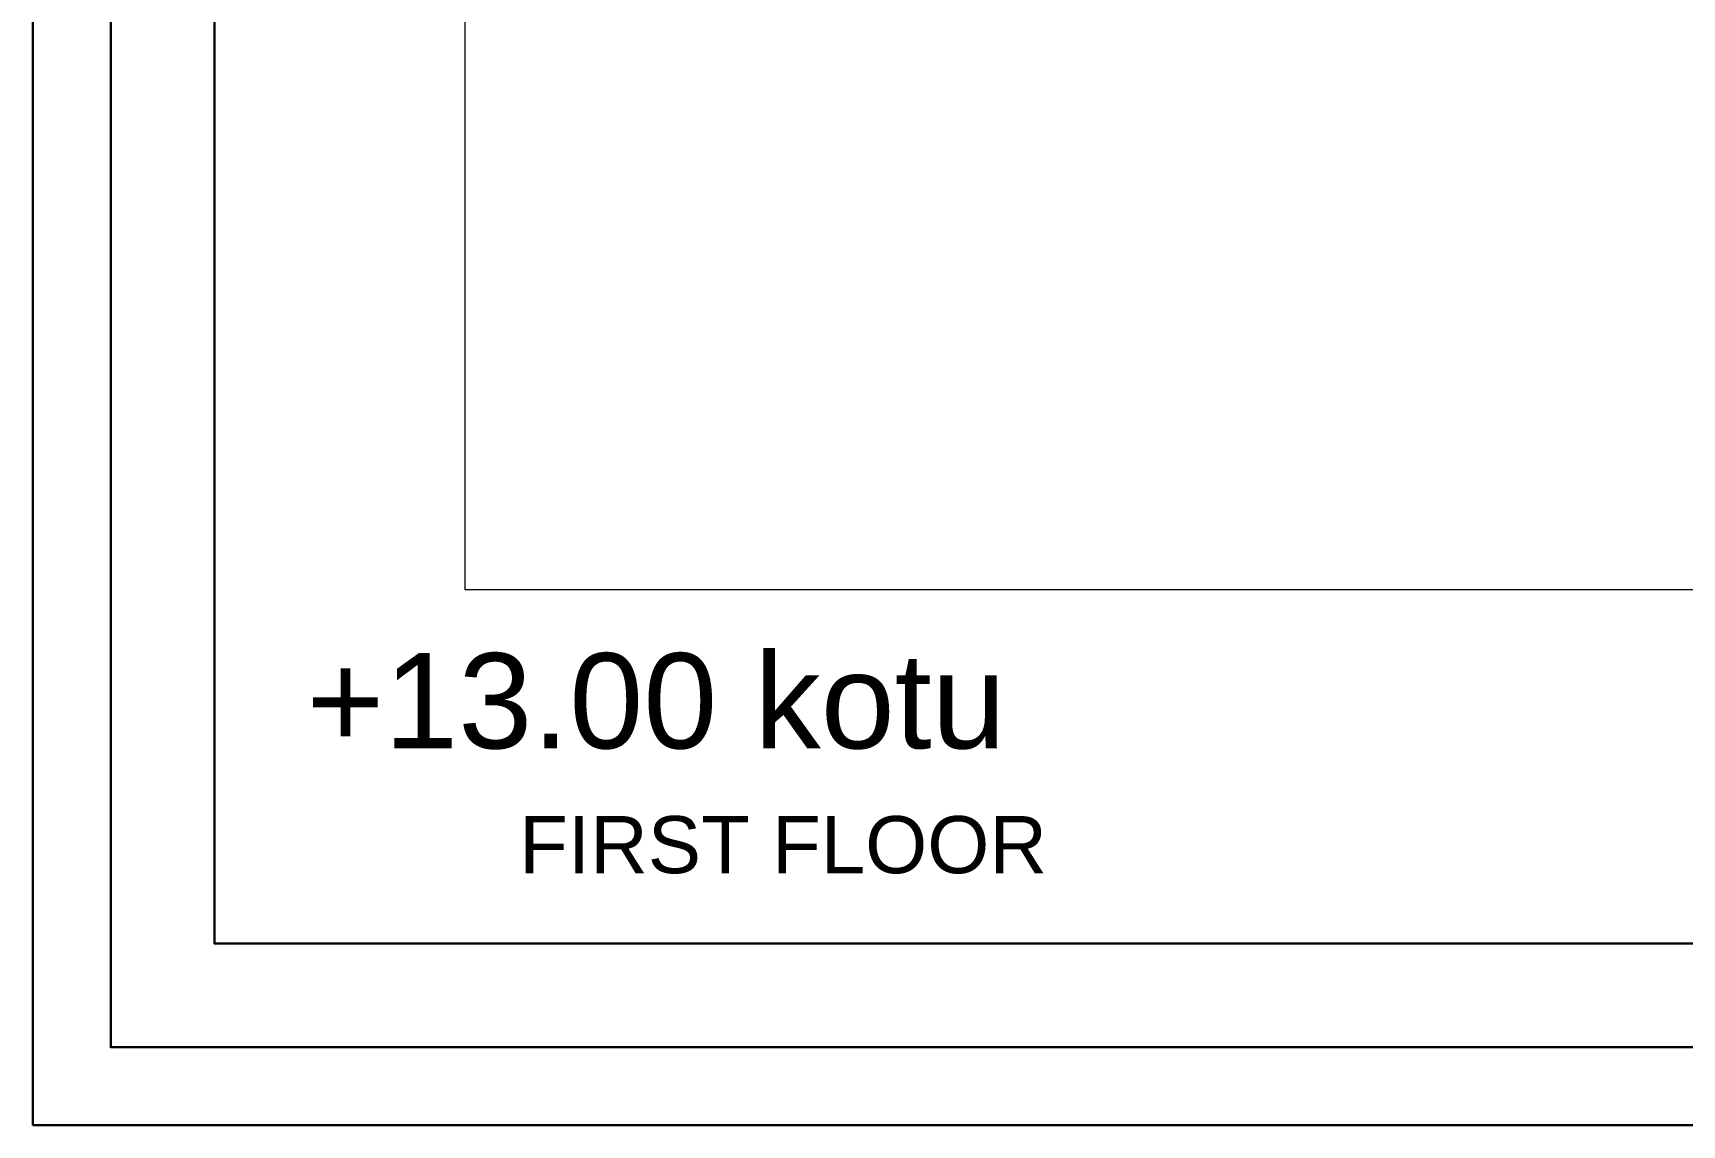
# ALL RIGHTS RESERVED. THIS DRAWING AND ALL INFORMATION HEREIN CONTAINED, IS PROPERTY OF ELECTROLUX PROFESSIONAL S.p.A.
# Model space of a CAD drawing. Header units: millimetres. Extents: x 8159 to 14952, y 6817 to 11888.
# Drawn here: x 8159 to 9025, y 6817 to 7390 of the extents above; entities that cross this region are included whole.
import ezdxf

# ---------------------------------------------------------------- set-up
doc = ezdxf.new("R2010")
doc.units = ezdxf.units.MM
doc.header["$LTSCALE"] = 5
doc.layers.add('anted', color=10, linetype='Continuous', lineweight=0)
doc.layers.add('YAZI', color=250, linetype='Continuous', lineweight=30)

msp = doc.modelspace()

# ---------------------------------------------------------------- linework, layer by layer
at = {"layer": 'anted', "ltscale": 3, "extrusion": (0, 0.010673, 0.999943), "elevation": 217.92}
msp.add_lwpolyline([(11856.76, 9414.68), (11856.76, 7096.25), (8385.9, 7096.25), (8385.9, 9414.68)], close=True, dxfattribs=at)
msp.add_lwpolyline([(11856.76, 9414.68), (11856.76, 7096.25), (8385.9, 7096.25), (8385.9, 9414.68)], close=True, dxfattribs=at)
msp.add_lwpolyline([(11856.76, 9414.68), (11856.76, 7096.25), (8385.9, 7096.25), (8385.9, 9414.68)], close=True, dxfattribs=at)
msp.add_lwpolyline([(11856.76, 9414.68), (11856.76, 7096.25), (8385.9, 7096.25), (8385.9, 9414.68)], close=True, dxfattribs=at)
at = {"layer": 'YAZI', "linetype": 'Continuous', "ltscale": 10, "extrusion": (0, 0.010673, 0.999943)}
msp.add_line((8254.37, 6912.49, 166.74), (8254.37, 9567.91, 138.4), dxfattribs=at)
at = {"layer": 'YAZI', "linetype": 'Continuous', "ltscale": 10, "extrusion": (0, 0.010673, 0.999943), "elevation": 240.51}
for points in [[(8159.11, 9661.15), (12372.47, 9661.15), (12372.47, 6815.05), (8159.11, 6815.05)], [(8159.11, 9661.15), (12372.47, 9661.15), (12372.47, 6815.05), (8159.11, 6815.05)], [(8159.11, 9661.15), (12372.47, 9661.15), (12372.47, 6815.05), (8159.11, 6815.05)], [(8159.11, 9661.15), (12372.47, 9661.15), (12372.47, 6815.05), (8159.11, 6815.05)], [(8199.97, 9620.29), (12331.6, 9620.29), (12331.6, 6855.91), (8199.97, 6855.91)], [(8254.37, 9565.89), (12277.2, 9565.89), (12277.2, 6910.31), (8254.37, 6910.31)]]:
    msp.add_lwpolyline(points, close=True, dxfattribs=at)

# ---------------------------------------------------------------- texts
at = {"extrusion": (0, 0.010673, 0.999943), "attachment_point": 3, "text_direction": (1, 0, 0)}
for s, insert, char_height in [('{\\f@Arial Unicode MS|b0|i0|c162|p34;+13.00 kotu}', (8669.71, 7064.92, 165.11), 50), ('{\\f@Arial Unicode MS|b0|i0|c162|p34;FIRST FLOOR}', (8691.36, 6979.4, 167.16), 30)]:
    msp.add_mtext_dynamic_manual_height_columns(s, width=9225.4893, gutter_width=500, heights=[0], dxfattribs=dict(at, insert=insert, char_height=char_height))

doc.saveas('drawing.dxf')
